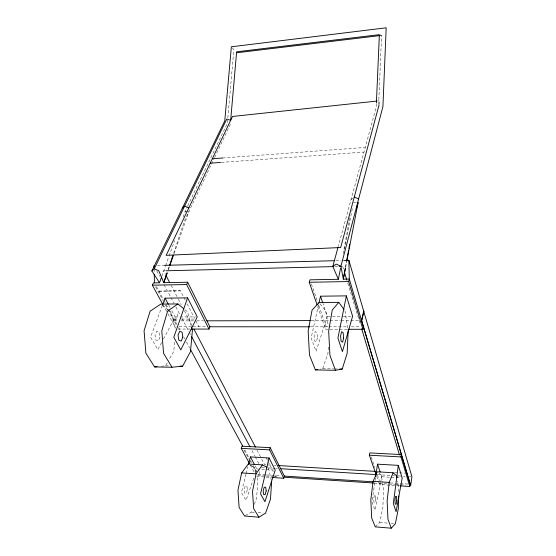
<?xml version="1.0" encoding="UTF-8"?>
<svg xmlns="http://www.w3.org/2000/svg" width="556" height="556" viewBox="0 0 556 556"><rect width="100%" height="100%" fill="white"/><g stroke="black" fill="none" stroke-linecap="round" stroke-linejoin="round"><path stroke-width="0.42" stroke-dasharray="2.78 2.08" d="M398.854 491.81L397.596 480.996M378.629 104.667L381.583 35.403L380.102 34.903M376.377 103.743L376.224 107.197L338.291 246.308M328.29 347.132L327.977 353.171L322.668 368.704L320.235 369.108M174.619 342.176L173.757 351.399L168.843 360.079M375.488 477.91L371.943 501.964L374.973 510.13L380.415 483.414M399.41 485.812L379.539 484.512L379.797 483.004M345.491 267.241L346.576 261.271M343.128 253.744L349.96 217.146M345.61 267.255L346.763 261.299M344.233 249.526L352.629 207.027M380.589 482.58L381.777 476.735L380.714 473.594M375.251 526.866L379.665 522.473L382.875 507.552L383.522 489.085L382.632 483.317M318.63 304.556L311.124 337.985L316.072 351.322L327.352 316.371L322.973 303.458M246.009 474.268L241.415 492.456L246.009 500.31L254.37 476.207M246.218 473.441L247.886 466.832M347.285 329.277L325.587 329.242L326.219 326.817L317.865 302.638M379.213 104.424L380.214 100.712L377.621 100.984M259.77 471.516L258.61 475.547L257.984 474.386M168.134 269.653L169.226 266.394M173.597 253.348L184.536 220.739L214.234 158.265M255.482 472.989L256.872 468.972L255.253 465.956M168.357 269.702L169.51 266.456M174.104 253.46L189.054 211.224M161.845 276.29L165.327 266.56M165.612 265.754L168.802 256.837M169.094 256.024L174.605 240.616M183.014 217.104L187.302 206.735M245.252 515.62L251.465 512.076L252.32 509.748M254.321 504.313L256.601 498.106L257.803 480.641L256.796 476.464M162.324 305.466L150.579 337.158L157.869 349.62L161.886 342.03M175.008 320.895L178.726 312.305M214.602 157.48L230.99 123.015M187.678 205.949L227.362 123.335L233.861 49.623L232.359 47.927M163.499 338.993L175.161 316.983L170.706 308.698M161.337 366.265L165.57 365.862L168.433 360.802M353.011 197.915L351.1 199.347L352.045 200.716M379.859 35.612L381.583 35.403M222.671 158.001L365.25 147.437M221.427 162.373L363.985 152.08M187.448 211.308L185.044 211.433L183.953 210.168M353.47 202.78L356.563 202.62M157.466 265.546L164.395 265.358M335.887 260.653L341.085 260.514M165.299 270.807L163.568 270.848L165.57 274.685M334.9 266.574L338.361 266.491M158.919 291.135L180.429 290.795L183.577 296.939M158.94 291.177L180.45 290.837M175.161 316.983L195.566 316.899M327.352 316.371L331.564 316.35M332.405 316.35L342.51 316.308M343.351 316.301L350.933 316.274M174.049 319.116L178.226 319.102M181.562 319.095L194.934 319.054M174.049 320.895L177.614 320.888M181.089 320.881L194.113 320.854M196.706 320.847L203.517 320.833M311.04 320.59L329.173 320.548M330.021 320.541L340.251 320.52M341.106 320.52L359.009 320.478M179.046 326.768L191.987 326.768M192.856 326.768L206.505 326.775M310.595 326.817L327.95 326.824M328.818 326.824L347.868 326.831M351.329 326.831L360.851 326.831M177.976 329.041L190.034 329.055M165.57 365.862L169.83 365.945M322.668 368.704L333.718 368.906M334.573 368.92L338.819 368.996M270.716 465.087L264.656 464.726L261.445 458.561M274.178 465.296L275.915 465.4M394.545 472.53L404.935 473.156M261.8 467.547L264.385 467.7M267.839 467.916L274.74 468.34M275.602 468.395L277.333 468.499M377.42 474.643L392.084 475.547M392.946 475.602L394.677 475.707M398.124 475.915L402.44 476.179M403.302 476.235L405.025 476.339M409.341 476.603L411.065 476.714M256.872 468.972L265.219 469.493M266.053 469.542L273.559 470.008M381.777 476.735L390.284 477.27M391.132 477.319L395.385 477.583M396.233 477.639L401.335 477.952M265.747 474.887L257.185 474.337L257.81 475.491L265.497 475.992M266.609 474.942L281.044 475.873M390.277 482.921L394.586 483.199M395.448 483.254L408.382 484.088M266.359 476.047L273.246 476.499M274.108 476.555L277.486 476.77M374.327 483.067L394.677 484.387M395.518 484.443L399.736 484.714M400.577 484.769L405.637 485.096M256.566 476.464L271.029 477.409M251.465 512.076L254.78 512.34M258.088 512.611L263.064 513.014M379.665 522.473L387.928 523.14M391.236 523.411L393.717 523.613M250.374 465.108L254.585 467.269L255.788 472.287M162.095 305.154L168.739 310.387M169.406 310.915L170.734 311.958L175.286 328.832M379.039 473.198L381.367 475.067L382.507 482.49M184.988 309.741L187.56 311.853L191.132 325.614M320.096 303.84L325.726 310.985L328.283 325.809M163.075 304.841L167.606 313.16M168.016 313.911L175.842 328.276M250.36 465.066L254.495 472.669M156.486 286.632L163.429 299.482M163.839 300.24L168.329 308.545M168.739 309.296L177.781 326.031M178.594 327.526L179.824 329.805M183.939 337.416L184.766 338.938M186.406 341.982L189.7 348.07M244.793 449.985L248.449 456.747M250.436 460.424L251.625 462.627M253.216 465.567L257.192 472.92M155.513 286.701L162.929 300.379M165.396 304.938L177.225 326.761M243.994 449.992L248.942 459.124M249.352 459.882L250.999 462.926M252.653 465.97L255.948 472.058M168.683 304.931L170.303 307.941M156.841 270.994L159.676 276.353M164.131 284.769L173.861 303.131M175.891 306.954L179.942 314.599M181.965 318.421L188.852 331.418M189.255 332.182L191.278 336.005M252.028 450.673L254.863 456.024M255.267 456.789L258.908 463.669M171.165 285.423L177.962 298.461M178.365 299.232L181.166 304.598M184.363 310.734L191.987 325.357M257.025 450.096L261.042 457.796M183.973 297.696L185.537 300.747M187.101 303.798L194.537 318.289M195.851 320.847L198.895 326.775M266.129 457.755L267.714 460.841M268.11 461.612L273.253 471.641M275.234 475.498L275.832 476.666M317.705 306.565L325.587 329.242M376.711 476.374L379.539 484.512M311.388 283.907L317.58 301.825M371.2 456.99L374.862 467.582M377.392 474.921L379.366 480.62M359.954 323.022L346.868 280.314M342.684 266.38L343.914 270.48M268.52 468.131L271.432 480.725M344.991 310.86L347.792 328.297M154.116 269.952L154.165 271.675M375.766 498.732L375.091 502.596L374.063 502.652L373.708 498.808L374.39 494.937L375.411 494.916L375.766 498.732M317.441 337.777L316.322 341.961L314.626 340.995L314.064 335.789L315.203 331.598L316.892 332.62L317.441 337.777M247.35 489.558L246.273 493.186L244.682 493.2L244.174 489.544L245.259 485.909L246.843 485.937L247.35 489.558M160.045 336.985L158.321 340.891L155.791 339.987L154.999 335.122L156.75 331.216L159.266 332.168L160.045 336.985"/><path stroke-width="0.83" d="M398.721 496.035L398.325 508.712L395.372 523.745L391.278 528.2L375.251 526.866L371.693 518.011L370.817 499.795L373.083 481.371L377.288 471.801L393.099 472.753L396.887 476.019L397.123 477.68M376.412 102.881L379.366 34.646L236.634 51.805L230.657 120.353L226.792 119.033L154.255 268.847L151.864 270.946L159.523 282.782L153.456 282.9L152.365 285.186L162.665 304.083M348.195 330.792L347.146 353.394L342.225 369.059L335.435 370.282L315.37 369.907L309.497 355.131L308.149 331.084L312.055 310.116L319.068 302.54L338.792 302.339L344.039 309.546M271.627 481.565L270.487 499.142L265.546 513.216L258.901 517.205L244.564 516.017L239.129 507.468L237.954 490.225L241.651 472.92L248.268 464.031L262.439 464.879L266.998 467.318M393.099 472.753L389.214 482.413L387.129 500.97L387.97 519.304L391.278 528.2M398.311 465.358L393.335 503.521L396.094 511.735L402.19 478.007L398.311 465.358L377.51 464.17L375.738 476.193M400.278 485.868L409.779 486.493L410.106 484.2L349.286 279.063L348.876 260.298L343.684 260.437M409.779 486.493L400.959 456.914L401.321 454.572M345.332 268.096L343.309 279.181L349.286 279.063L348.668 281.544L362.908 329.298L348.153 329.277M346.735 260.416L348.598 250.186M348.911 248.483L349.689 244.216M376.148 474.748L369.358 455.218L369.789 452.918L401.564 454.586M345.45 268.11L343.309 279.181L340.939 266.213L382.924 106.592L386.177 27.8L231.359 46.794L224.77 120.888L151.864 270.946M346.93 260.444L358.106 202.537L356.674 207.993M317.142 304.945L309.261 282.274L309.984 279.835L338.361 279.279L340.543 268.228M346.367 295.875L337.909 338.117L342.426 351.607L352.615 316.267L346.367 295.875L320.506 296.195L319.005 302.881M262.439 464.879L256.066 473.851L252.514 491.275L253.661 508.629L258.901 517.205M362.908 329.298L363.45 326.831M363.645 311.172L361.567 320.471L410.696 485.43L411.933 476.763L348.876 260.298M361.852 320.471L363.93 311.172M269.055 457.977L260.555 493.846L264.934 501.748L275.227 470.112L269.055 457.977L250.388 456.914L248.511 464.35M271.884 477.465L283.796 478.25L284.366 476.089L373.041 481.809M379.011 105.16L340.661 247.538L166.174 255.329L232.512 116.461L376.76 101.081M338.361 279.279L332.815 266.414L338.062 247.149M283.796 478.25L269.563 449.873L270.195 447.677L241.929 446.19L241.255 448.358L249.533 463.551M167.036 272.913L163.756 282.698L187.671 282.226L209.89 326.775L208.986 329.082L191.757 329.055M169.775 264.76L172.777 255.795M187.587 297.87L173.813 337.277L180.79 349.87L197.269 316.892L187.587 297.87L165.035 298.155L162.623 304.653M167.21 272.947L163.756 282.698L158.801 270.772L154.255 268.847M169.795 265.643L173.535 255.079M159.523 282.782L161.553 277.103M208.986 329.082L186.656 284.547L187.671 282.226M183.702 308.684L177.92 303.937L160.76 304.104L150.127 311.2L144.067 330.723L145.874 353.102L154.561 366.911L171.971 367.238L182.611 366.175L190.5 351.594L192.39 330.472L191.549 327.234M338.792 302.339L332.266 309.977L328.659 331.126L329.944 355.381L335.435 370.282M182.319 208.271L184.641 206.088L188.825 207.923M177.92 303.937L167.648 311.082L161.803 330.764L163.568 353.317L171.971 367.238M332.815 266.414L336.192 264.121L340.939 266.213M315.37 369.907L317.803 369.511M237.106 52.709L379.859 35.612M154.561 366.911L157.098 366.668M212.302 158.766L222.671 158.001M210.196 163.186L220.565 162.435M164.395 265.358L334.156 260.701M166.161 270.786L333.169 266.616M339.223 266.47L340.953 266.421M152.365 285.186L186.656 284.547M309.261 282.274L348.668 281.544M206.922 320.826L310.172 320.59M209.89 326.775L309.727 326.817M180.054 366.126L182.611 366.175M339.674 369.01L342.225 369.059M241.255 448.358L269.563 449.873M369.358 455.218L400.959 456.914M278.507 465.553L375.495 471.384M280.78 468.708L376.558 474.595M241.651 472.92L256.066 473.851M373.083 481.371L389.214 482.413M373.465 483.011L284.95 477.257L270.195 447.677M354.283 196.963L358.634 198.951M190.52 349.592L242.763 446.232M165.035 298.155L168.273 304.181M250.388 456.914L254.44 464.448M191.681 336.769L249.998 446.85M165.966 275.449L169.566 282.358M193.995 329.208L255.419 447.017M320.506 296.195L322.695 302.652M377.51 464.17L380.179 472.023M361.692 328.832L399.465 454.905M344.407 272.12L346.624 279.501M154.005 265.643L154.047 267.366M154.227 274.261L154.457 282.879M396.789 500.233L396.192 504.139L395.26 504.202L394.927 500.324L395.538 496.411L396.463 496.383L396.789 500.233M343.65 337.909L342.635 342.142L341.092 341.169L340.571 335.9L341.606 331.661L343.142 332.69L343.65 337.909M266.192 490.906L265.177 494.569L263.662 494.583L263.169 490.906L264.204 487.237L265.705 487.251L266.192 490.906M182.861 337.103L181.214 341.043L178.796 340.133L178.031 335.219L179.699 331.272L182.111 332.238L182.861 337.103"/></g></svg>
